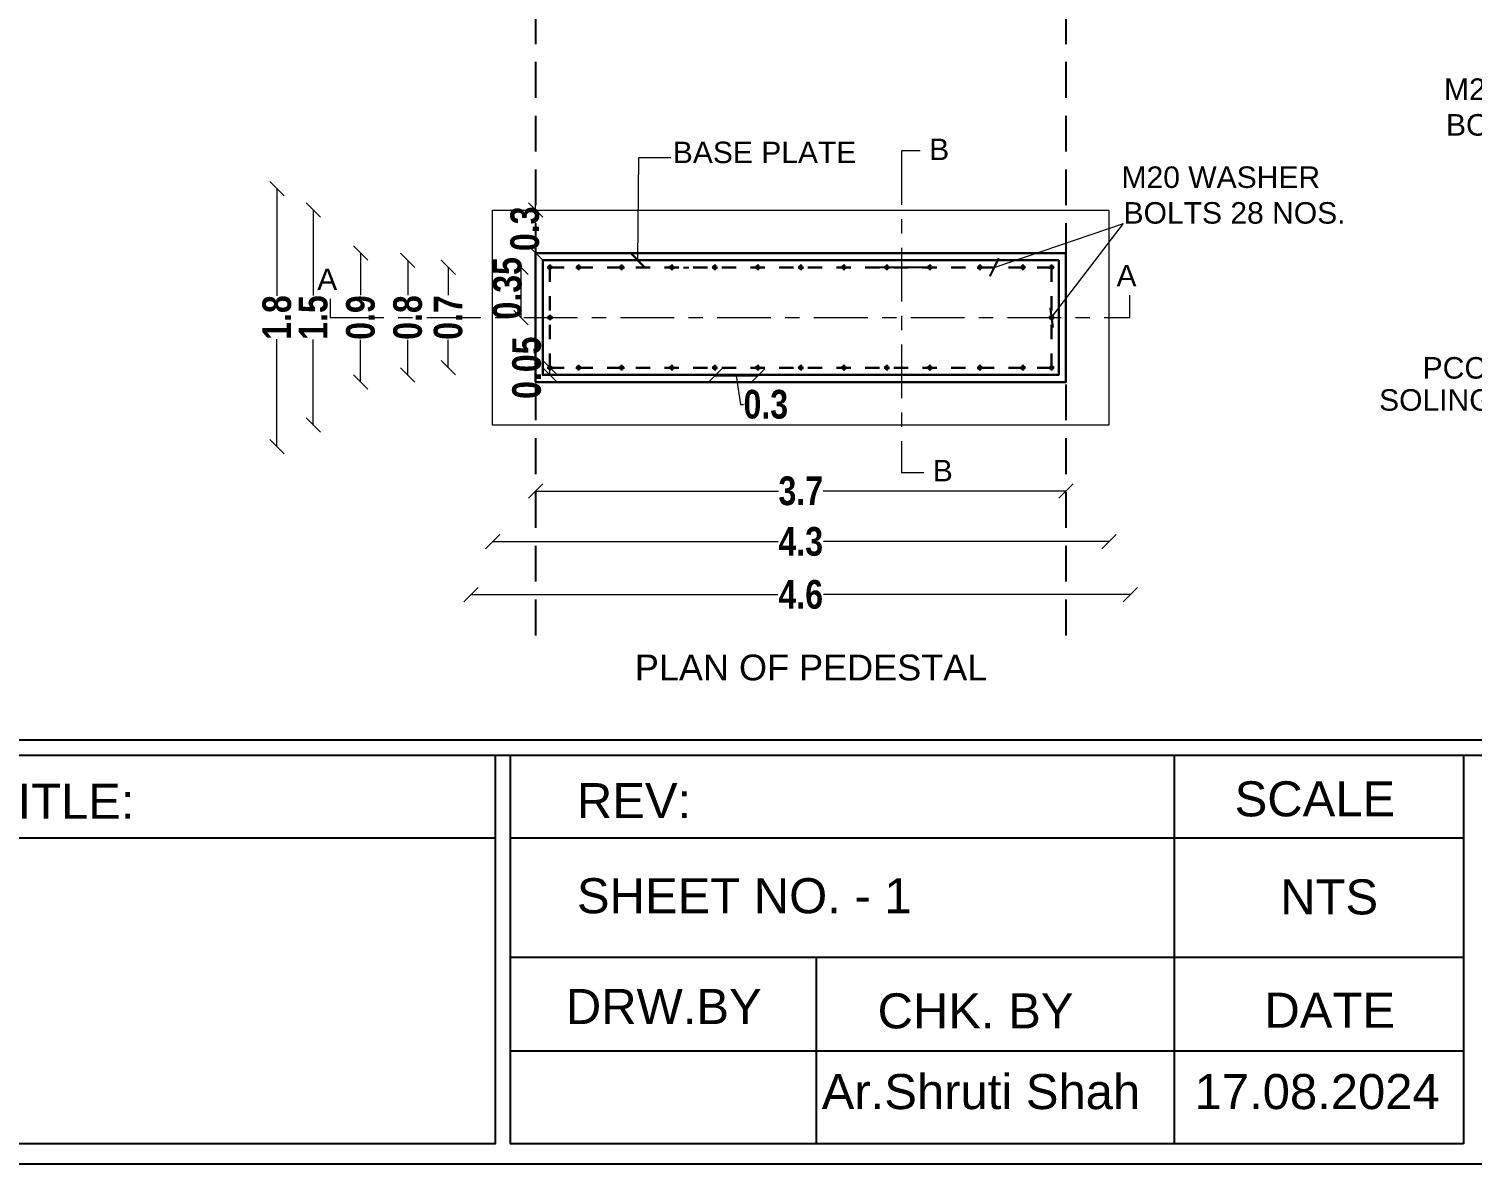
# Model space of a CAD drawing. Header units: metres. Extents: x 6 to 601, y -20 to 118.
# Drawn here: x 98.8 to 108.87, y -0.59 to 7.33 of the extents above; entities that cross this region are included whole.
import ezdxf
from ezdxf.enums import TextEntityAlignment as Align

# ---------------------------------------------------------------- set-up
doc = ezdxf.new("R2010")
doc.units = ezdxf.units.M
doc.header["$MEASUREMENT"] = 0
doc.linetypes.add('CENTER', pattern=[2, 1.25, -0.25, 0.25, -0.25])
doc.linetypes.add('HIDDEN', pattern=[0.375, 0.25, -0.125])
for name, color, linetype, lineweight in [('base plate', 40, 'Continuous', 30), ('boult', 142, 'Continuous', 30), ('foundation wall and slab', 7, 'Continuous', 30)]:
    doc.layers.add(name, color=color, linetype=linetype, lineweight=lineweight)
for name, color, linetype in [('DEFPOINT', 7, 'Continuous'), ('HATCH', 8, 'Continuous'), ('ProfileEdges', 7, 'Continuous')]:
    doc.layers.add(name, color=color, linetype=linetype)
doc.styles.add('AR', font='arial.ttf')
doc.styles.add('ARIAL', font='arialbd.ttf', dxfattribs={"width": 0.8})
doc.styles.add('PDF Arial', font='arial.ttf')
doc.dimstyles.new('PDA_Dimentions', dxfattribs={"dimtxt": 0.3, "dimasz": 0.1, "dimexe": 0.075, "dimexo": 0.625, "dimgap": 0.1, "dimtad": 1, "dimdsep": 46, "dimtxsty": 'ARIAL', "dimblk": 'ARCHTICK', "dimcen": 0.09, "dimadec": 0, "dimazin": 0, "dimtfac": 1, "dimtmove": 1, "dimatfit": 3, "dimldrblk": 'ARCHTICK', "dimfxl": 1, "dimfxlon": 1, "dimlwd": 9, "dimarcsym": 0})

# ---------------------------------------------------------------- blocks, each defined once
blk = doc.blocks.new('_Oblique')
at = {"color": 0, "linetype": 'ByBlock', "lineweight": -2}
blk.add_line((-0.5, -0.5), (0.5, 0.5), dxfattribs=at)
blk = doc.blocks.new('*D139')
at = {"color": 0, "lineweight": 9, "transparency": 16777216}
for p, q in [((101.447, 5.714), (101.447, 5.47)), ((101.447, 4.914), (101.447, 5.158))]:
    blk.add_line(p, q, dxfattribs=at)
at = {"layer": 'Defpoints', "color": 0, "transparency": 16777216}
for p in [(102.389, 5.714), (101.447, 4.914), (102.389, 4.914)]:
    blk.add_point(p, dxfattribs=at)
at = {"color": 0, "lineweight": 9, "transparency": 16777216, "xscale": 0.1, "yscale": 0.1, "zscale": 0.1}
for p, rotation in [((101.447, 5.714), 90), ((101.447, 4.914), 270)]:
    blk.add_blockref('_Oblique', p, dxfattribs=dict(at, rotation=rotation))
at = {"color": 0, "transparency": 16777216, "insert": (101.447, 5.314), "char_height": 0.2, "attachment_point": 5, "rotation": 90, "style": 'ARIAL'}
blk.add_mtext('0.8', dxfattribs=at)
blk = doc.blocks.new('_ArchTick')
at = {"color": 0, "linetype": 'ByBlock', "const_width": 0.15}
blk.add_lwpolyline([(-0.5, -0.5), (0.5, 0.5)], dxfattribs=at)
blk = doc.blocks.new('*D140')
at = {"color": 0, "lineweight": 9, "transparency": 16777216}
for p, q in [((101.118, 5.764), (101.118, 5.469)), ((101.118, 4.864), (101.118, 5.158))]:
    blk.add_line(p, q, dxfattribs=at)
at = {"layer": 'Defpoints', "color": 0, "transparency": 16777216}
for p in [(101.118, 5.764), (102.339, 5.764), (102.339, 4.864)]:
    blk.add_point(p, dxfattribs=at)
at = {"color": 0, "lineweight": 9, "transparency": 16777216, "xscale": 0.1, "yscale": 0.1, "zscale": 0.1}
for p, rotation in [((101.118, 5.764), 90), ((101.118, 4.864), 270)]:
    blk.add_blockref('_Oblique', p, dxfattribs=dict(at, rotation=rotation))
at = {"color": 0, "transparency": 16777216, "insert": (101.118, 5.314), "char_height": 0.2, "attachment_point": 5, "rotation": 90, "style": 'ARIAL'}
blk.add_mtext('0.9', dxfattribs=at)
blk = doc.blocks.new('*D141')
at = {"color": 0, "lineweight": 9, "transparency": 16777216}
for p, q in [((100.788, 6.064), (100.788, 5.467)), ((100.788, 4.564), (100.788, 5.161))]:
    blk.add_line(p, q, dxfattribs=at)
at = {"layer": 'Defpoints', "color": 0, "transparency": 16777216}
for p in [(102.039, 6.064), (100.788, 4.564), (102.039, 4.564)]:
    blk.add_point(p, dxfattribs=at)
at = {"color": 0, "lineweight": 9, "transparency": 16777216, "xscale": 0.1, "yscale": 0.1, "zscale": 0.1}
for p, rotation in [((100.788, 6.064), 90), ((100.788, 4.564), 270)]:
    blk.add_blockref('_Oblique', p, dxfattribs=dict(at, rotation=rotation))
at = {"color": 0, "transparency": 16777216, "insert": (100.788, 5.314), "char_height": 0.2, "attachment_point": 5, "rotation": 90, "style": 'ARIAL'}
blk.add_mtext('1.5', dxfattribs=at)
blk = doc.blocks.new('*D142')
at = {"color": 0, "lineweight": 9, "transparency": 16777216}
for p, q in [((100.534, 6.214), (100.534, 5.465)), ((100.534, 4.414), (100.534, 5.162))]:
    blk.add_line(p, q, dxfattribs=at)
at = {"layer": 'Defpoints', "color": 0, "transparency": 16777216}
for p in [(100.534, 6.214), (101.889, 6.214), (101.889, 4.414)]:
    blk.add_point(p, dxfattribs=at)
at = {"color": 0, "lineweight": 9, "transparency": 16777216, "xscale": 0.1, "yscale": 0.1, "zscale": 0.1}
for p, rotation in [((100.534, 6.214), 90), ((100.534, 4.414), 270)]:
    blk.add_blockref('_Oblique', p, dxfattribs=dict(at, rotation=rotation))
at = {"color": 0, "transparency": 16777216, "insert": (100.534, 5.314), "char_height": 0.2, "attachment_point": 5, "rotation": 90, "style": 'ARIAL'}
blk.add_mtext('1.8', dxfattribs=at)
blk = doc.blocks.new('*D143')
at = {"color": 0, "lineweight": 9, "transparency": 16777216}
for p, q in [((101.729, 5.664), (101.729, 5.47)), ((101.729, 4.964), (101.729, 5.158))]:
    blk.add_line(p, q, dxfattribs=at)
at = {"layer": 'Defpoints', "color": 0, "transparency": 16777216}
for p in [(101.729, 5.664), (102.439, 5.664), (102.439, 4.964)]:
    blk.add_point(p, dxfattribs=at)
at = {"color": 0, "lineweight": 9, "transparency": 16777216, "xscale": 0.1, "yscale": 0.1, "zscale": 0.1}
for p, rotation in [((101.729, 5.664), 90), ((101.729, 4.964), 270)]:
    blk.add_blockref('_Oblique', p, dxfattribs=dict(at, rotation=rotation))
at = {"color": 0, "transparency": 16777216, "insert": (101.729, 5.314), "char_height": 0.2, "attachment_point": 5, "rotation": 90, "style": 'ARIAL'}
blk.add_mtext('0.7', dxfattribs=at)
blk = doc.blocks.new('*D144')
at = {"color": 0, "lineweight": 9, "transparency": 16777216}
for p, q in [((102.039, 3.751), (104.031, 3.751)), ((106.339, 3.751), (104.348, 3.751))]:
    blk.add_line(p, q, dxfattribs=at)
at = {"layer": 'Defpoints', "color": 0, "transparency": 16777216}
for p in [(102.039, 4.564), (106.339, 4.564), (106.339, 3.751)]:
    blk.add_point(p, dxfattribs=at)
at = {"color": 0, "lineweight": 9, "transparency": 16777216, "xscale": 0.1, "yscale": 0.1, "zscale": 0.1, "rotation": 180}
blk.add_blockref('_Oblique', (102.039, 3.751), dxfattribs=at)
at = {"color": 0, "lineweight": 9, "transparency": 16777216, "xscale": 0.1, "yscale": 0.1, "zscale": 0.1}
blk.add_blockref('_Oblique', (106.339, 3.751), dxfattribs=at)
at = {"color": 0, "lineweight": 18, "transparency": 16777216, "insert": (104.189, 3.751), "char_height": 0.2, "attachment_point": 5, "style": 'ARIAL'}
blk.add_mtext('4.3', dxfattribs=at)
blk = doc.blocks.new('*D145')
at = {"color": 0, "lineweight": 9, "transparency": 16777216}
for p, q in [((102.339, 4.104), (104.033, 4.104)), ((106.039, 4.104), (104.345, 4.104))]:
    blk.add_line(p, q, dxfattribs=at)
at = {"layer": 'Defpoints', "color": 0, "transparency": 16777216}
for p in [(102.339, 4.864), (106.039, 4.864), (106.039, 4.104)]:
    blk.add_point(p, dxfattribs=at)
at = {"color": 0, "lineweight": 9, "transparency": 16777216, "xscale": 0.1, "yscale": 0.1, "zscale": 0.1, "rotation": 180}
blk.add_blockref('_Oblique', (102.339, 4.104), dxfattribs=at)
at = {"color": 0, "lineweight": 9, "transparency": 16777216, "xscale": 0.1, "yscale": 0.1, "zscale": 0.1}
blk.add_blockref('_Oblique', (106.039, 4.104), dxfattribs=at)
at = {"color": 0, "transparency": 16777216, "insert": (104.189, 4.104), "char_height": 0.2, "attachment_point": 5, "style": 'ARIAL'}
blk.add_mtext('3.7', dxfattribs=at)
blk = doc.blocks.new('*D146')
at = {"color": 0, "lineweight": 9, "transparency": 16777216}
for p, q in [((101.889, 3.382), (104.03, 3.382)), ((106.489, 3.382), (104.348, 3.382))]:
    blk.add_line(p, q, dxfattribs=at)
at = {"layer": 'Defpoints', "color": 0, "transparency": 16777216}
for p in [(101.889, 4.414), (106.489, 4.414), (106.489, 3.382)]:
    blk.add_point(p, dxfattribs=at)
at = {"color": 0, "lineweight": 9, "transparency": 16777216, "xscale": 0.1, "yscale": 0.1, "zscale": 0.1, "rotation": 180}
blk.add_blockref('_Oblique', (101.889, 3.382), dxfattribs=at)
at = {"color": 0, "lineweight": 9, "transparency": 16777216, "xscale": 0.1, "yscale": 0.1, "zscale": 0.1}
blk.add_blockref('_Oblique', (106.489, 3.382), dxfattribs=at)
at = {"color": 0, "lineweight": 18, "transparency": 16777216, "insert": (104.189, 3.382), "char_height": 0.2, "attachment_point": 5, "style": 'ARIAL'}
blk.add_mtext('4.6', dxfattribs=at)
blk = doc.blocks.new('*D147')
at = {"color": 0, "lineweight": 9, "transparency": 16777216}
blk.add_line((102.238, 5.314), (102.238, 5.664), dxfattribs=at)
at = {"layer": 'Defpoints', "color": 0, "transparency": 16777216}
for p in [(102.238, 5.664), (102.439, 5.664), (102.439, 5.314)]:
    blk.add_point(p, dxfattribs=at)
at = {"color": 0, "lineweight": 9, "transparency": 16777216, "xscale": 0.1, "yscale": 0.1, "zscale": 0.1}
for p, rotation in [((102.238, 5.664), 90), ((102.238, 5.314), 270)]:
    blk.add_blockref('_Oblique', p, dxfattribs=dict(at, rotation=rotation))
at = {"color": 0, "transparency": 16777216, "insert": (102.142, 5.518), "char_height": 0.2, "attachment_point": 5, "rotation": 90, "style": 'ARIAL'}
blk.add_mtext('0.35', dxfattribs=at)
blk = doc.blocks.new('*D148')
at = {"color": 0, "lineweight": 9, "transparency": 16777216}
for p, q in [((103.589, 4.907), (103.889, 4.907)), ((103.739, 4.907), (103.769, 4.708)), ((103.769, 4.708), (103.789, 4.708))]:
    blk.add_line(p, q, dxfattribs=at)
at = {"layer": 'Defpoints', "color": 0, "transparency": 16777216}
for p in [(103.589, 4.964), (103.889, 4.964), (103.889, 4.907)]:
    blk.add_point(p, dxfattribs=at)
at = {"color": 0, "lineweight": 9, "transparency": 16777216, "xscale": 0.1, "yscale": 0.1, "zscale": 0.1, "rotation": 180}
blk.add_blockref('_Oblique', (103.589, 4.907), dxfattribs=at)
at = {"color": 0, "lineweight": 9, "transparency": 16777216, "xscale": 0.1, "yscale": 0.1, "zscale": 0.1}
blk.add_blockref('_Oblique', (103.889, 4.907), dxfattribs=at)
at = {"color": 0, "transparency": 16777216, "insert": (103.945, 4.708), "char_height": 0.2, "attachment_point": 5, "style": 'ARIAL'}
blk.add_mtext('0.3', dxfattribs=at)
blk = doc.blocks.new('*D149')
at = {"color": 0, "lineweight": 9, "transparency": 16777216}
for p, q in [((102.339, 6.064), (102.339, 6.164)), ((102.339, 5.764), (102.339, 6.064)), ((102.339, 5.764), (102.339, 5.664))]:
    blk.add_line(p, q, dxfattribs=at)
at = {"layer": 'Defpoints', "color": 0, "transparency": 16777216}
for p in [(102.339, 6.064), (102.339, 6.064), (102.339, 5.764)]:
    blk.add_point(p, dxfattribs=at)
at = {"color": 0, "lineweight": 9, "transparency": 16777216, "xscale": 0.1, "yscale": 0.1, "zscale": 0.1}
for p, rotation in [((102.339, 6.064), 270), ((102.339, 5.764), 90)]:
    blk.add_blockref('_Oblique', p, dxfattribs=dict(at, rotation=rotation))
at = {"color": 0, "transparency": 16777216, "insert": (102.264, 5.933), "char_height": 0.2, "attachment_point": 5, "rotation": 90, "style": 'ARIAL'}
blk.add_mtext('0.3', dxfattribs=at)
blk = doc.blocks.new('*D150')
at = {"color": 0, "lineweight": 9, "transparency": 16777216}
blk.add_line((102.439, 4.914), (102.439, 4.964), dxfattribs=at)
at = {"layer": 'Defpoints', "color": 0, "transparency": 16777216}
for p in [(102.439, 4.964), (102.439, 4.964), (102.439, 4.914)]:
    blk.add_point(p, dxfattribs=at)
at = {"color": 0, "lineweight": 9, "transparency": 16777216, "xscale": 0.1, "yscale": 0.1, "zscale": 0.1}
for p, rotation in [((102.439, 4.964), 90), ((102.439, 4.914), 270)]:
    blk.add_blockref('_Oblique', p, dxfattribs=dict(at, rotation=rotation))
at = {"color": 0, "transparency": 16777216, "insert": (102.277, 4.964), "char_height": 0.2, "attachment_point": 5, "rotation": 90, "style": 'ARIAL'}
blk.add_mtext('0.05', dxfattribs=at)

msp = doc.modelspace()

# ---------------------------------------------------------------- linework, layer by layer
at = {"color": 251, "linetype": 'HIDDEN', "true_color": 0x636466}
for p, q in [((102.339, 14.972), (102.339, 3.063)), ((106.039, 14.972), (106.039, 3.063))]:
    msp.add_line(p, q, dxfattribs=at)
msp.add_line((116.192, 2.259), (79.796, 2.259))
at = {"color": 1, "linetype": 'CENTER', "lineweight": 13, "ltscale": 0.3}
for points in [[(105.023, 6.476), (104.892, 6.476), (104.892, 4.234), (105.047, 4.234)], [(100.906, 5.445), (100.906, 5.314), (106.484, 5.314), (106.484, 5.47)]]:
    msp.add_lwpolyline(points, dxfattribs=at)
for points in [[(102.42, 5.664), (102.458, 5.664)], [(102.439, 5.683), (102.439, 5.645)], [(102.62, 5.664), (102.658, 5.664)], [(102.639, 5.683), (102.639, 5.645)], [(102.921, 5.664), (102.958, 5.664)], [(102.939, 5.683), (102.939, 5.645)], [(103.271, 5.664), (103.308, 5.664)], [(103.289, 5.683), (103.289, 5.645)], [(103.371, 5.664), (103.408, 5.664)], [(103.571, 5.664), (103.608, 5.664)], [(103.589, 5.683), (103.589, 5.645)], [(103.871, 5.664), (103.908, 5.664)], [(103.889, 5.683), (103.889, 5.645)], [(104.171, 5.664), (104.208, 5.664)], [(104.189, 5.683), (104.189, 5.645)], [(104.471, 5.664), (104.508, 5.664)], [(104.489, 5.683), (104.489, 5.645)], [(105.071, 5.664), (104.708, 5.664)], [(104.771, 5.664), (104.808, 5.664)], [(104.789, 5.683), (104.789, 5.645)], [(105.089, 5.683), (105.089, 5.645)], [(105.42, 5.664), (105.458, 5.664)], [(105.439, 5.683), (105.439, 5.645)], [(105.758, 5.664), (105.72, 5.664)], [(105.739, 5.683), (105.739, 5.645)], [(105.958, 5.664), (105.92, 5.664)], [(105.939, 5.683), (105.939, 5.645)], [(102.42, 5.314), (102.458, 5.314)], [(102.42, 5.314), (102.458, 5.314)], [(102.439, 5.333), (102.439, 5.295)], [(102.439, 5.333), (102.439, 5.295)], [(105.958, 5.314), (105.92, 5.314)], [(105.958, 5.314), (105.92, 5.314)], [(105.939, 5.333), (105.939, 5.295)], [(105.939, 5.333), (105.939, 5.295)], [(102.42, 4.964), (102.458, 4.964)], [(102.439, 4.983), (102.439, 4.945)], [(102.62, 4.964), (102.658, 4.964)], [(102.639, 4.983), (102.639, 4.945)], [(102.921, 4.964), (102.958, 4.964)], [(102.939, 4.983), (102.939, 4.945)], [(103.271, 4.964), (103.308, 4.964)], [(103.289, 4.983), (103.289, 4.945)], [(103.571, 4.964), (103.608, 4.964)], [(103.589, 4.983), (103.589, 4.945)], [(103.871, 4.964), (103.908, 4.964)], [(103.889, 4.983), (103.889, 4.945)], [(104.171, 4.964), (104.208, 4.964)], [(104.189, 4.983), (104.189, 4.945)], [(104.471, 4.964), (104.508, 4.964)], [(104.489, 4.983), (104.489, 4.945)], [(104.771, 4.964), (104.808, 4.964)], [(104.789, 4.983), (104.789, 4.945)], [(105.089, 4.983), (105.089, 4.945)], [(105.42, 4.964), (105.458, 4.964)], [(105.439, 4.983), (105.439, 4.945)], [(105.758, 4.964), (105.72, 4.964)], [(105.739, 4.983), (105.739, 4.945)], [(105.958, 4.964), (105.92, 4.964)], [(105.939, 4.983), (105.939, 4.945)]]:
    msp.add_lwpolyline(points)
for centre in [(102.439, 5.664), (102.639, 5.664), (102.939, 5.664), (103.289, 5.664), (103.589, 5.664), (103.889, 5.664), (104.189, 5.664), (104.489, 5.664), (104.789, 5.664), (105.089, 5.664), (105.439, 5.664), (105.739, 5.664), (105.939, 5.664), (102.439, 5.314), (102.439, 5.314), (105.939, 5.314), (105.939, 5.314), (102.439, 4.964), (102.639, 4.964), (102.939, 4.964), (103.289, 4.964), (103.589, 4.964), (103.889, 4.964), (104.189, 4.964), (104.489, 4.964), (104.789, 4.964), (105.089, 4.964), (105.439, 4.964), (105.739, 4.964), (105.939, 4.964)]:
    msp.add_circle(centre, 0.0125)
at = {"layer": 'base plate'}
msp.add_lwpolyline([(102.389, 5.714), (105.989, 5.714), (105.989, 4.914), (102.389, 4.914)], close=True, dxfattribs=at)
at = {"layer": 'boult', "linetype": 'HIDDEN', "ltscale": 0.2}
msp.add_lwpolyline([(102.439, 5.664), (105.939, 5.664), (105.939, 4.964), (102.439, 4.964)], close=True, dxfattribs=at)
at = {"layer": 'DEFPOINT'}
msp.add_lwpolyline([(79.653, 23.426), (116.335, 23.426), (116.335, -0.591), (79.653, -0.591)], close=True, dxfattribs=at)
for points in [[(96.874, 2.259), (96.874, -0.449), (79.796, -0.449), (79.796, 23.286), (116.192, 23.286), (116.192, 2.367), (79.796, 2.367)], [(102.056, 2.259), (102.056, -0.449), (96.982, -0.449), (96.982, 2.259)], [(108.813, -0.449), (102.164, -0.449), (102.164, 2.259)]]:
    msp.add_lwpolyline(points, dxfattribs=at)
at = {"layer": 'foundation wall and slab', "lineweight": 18}
msp.add_lwpolyline([(102.039, 6.064), (106.339, 6.064), (106.339, 4.564), (102.039, 4.564)], close=True, dxfattribs=at)
at = {"layer": 'foundation wall and slab', "lineweight": 30}
msp.add_lwpolyline([(102.339, 5.764), (106.039, 5.764), (106.039, 4.864), (102.339, 4.864)], close=True, dxfattribs=at)
at = {"layer": 'HATCH', "color": 7, "lineweight": 25}
for points in [[(106.797, -0.449), (106.797, 0.853), (106.797, 2.259)], [(108.813, 2.259), (108.813, -0.449)], [(96.982, 1.684), (102.056, 1.684)], [(102.164, 1.684), (108.813, 1.684)], [(102.164, 0.853), (108.813, 0.853)], [(104.297, 0.853), (104.297, -0.449)], [(108.813, 0.196), (102.164, 0.196)]]:
    msp.add_lwpolyline(points, dxfattribs=at)

# ---------------------------------------------------------------- texts
at = {"color": 1, "linetype": 'CENTER', "lineweight": 13, "ltscale": 0.3, "style": 'PDF Arial'}
for s, p in [('B', (105.085, 6.412)), ('A', (100.815, 5.506)), ('A', (106.392, 5.531)), ('B', (105.11, 4.171)), ('B', (105.11, 4.171))]:
    msp.add_text(s, height=0.15, dxfattribs=at).set_placement(p)
at = {"layer": 'HATCH', "color": 7, "style": 'PDF Arial'}
for s, p in [('M20 WASHER', (108.677, 6.832)), ('BOLTS 32 NOS.', (108.691, 6.583)), ('BASE PLATE', (103.296, 6.391)), ('M20 WASHER', (106.427, 6.218)), ('BOLTS 28 NOS.', (106.441, 5.969)), ('PCC 200mm THK.', (108.528, 4.888)), ('SOLING 300mm THK.', (108.224, 4.664))]:
    msp.add_text(s, height=0.15, dxfattribs=at).set_placement(p)
at = {"layer": 'HATCH', "color": 7, "attachment_point": 7, "style": 'PDF Arial'}
for s, insert, char_height in [('SHEET TITLE:', (97.281, 1.814), 0.24461), ('REV:', (102.627, 1.822), 0.2446), ('SCALE', (107.216, 1.831), 0.2446), ('NTS', (107.534, 1.147), 0.2446), ('DRW.BY', (102.55, 0.386), 0.2446), ('DATE', (107.424, 0.36), 0.2446), ('CHK. BY', (104.725, 0.352), 0.2446), ('Ar.Shruti Shah    17.08.2024', (104.335, -0.211), 0.24461)]:
    msp.add_mtext(s, dxfattribs=dict(at, insert=insert, char_height=char_height))
at = {"layer": 'HATCH', "color": 7, "insert": (102.627, 1.155), "char_height": 0.24461, "width": 3.06487, "attachment_point": 7, "style": 'PDF Arial'}
msp.add_mtext('SHEET NO. - 1', dxfattribs=at)
at = {"layer": 'ProfileEdges', "style": 'AR'}
msp.add_text('PLAN OF PEDESTAL', height=0.18, dxfattribs=at).set_placement((104.261, 2.873), align=Align.MIDDLE_CENTER)

# ---------------------------------------------------------------- dimensions: what is measured, and where the dimension line sits
for base, p1, p2, picture, middle in [((100.534, 6.214), (101.889, 4.414), (101.889, 6.214), '*D142', (100.534, 5.314)), ((100.788, 4.564), (102.039, 6.064), (102.039, 4.564), '*D141', (100.788, 5.314)), ((101.118, 5.764), (102.339, 4.864), (102.339, 5.764), '*D140', (101.118, 5.314)), ((101.447, 4.914), (102.389, 5.714), (102.389, 4.914), '*D139', (101.447, 5.314)), ((101.729, 5.664), (102.439, 4.964), (102.439, 5.664), '*D143', (101.729, 5.314))]:
    dim = msp.add_linear_dim(base=base, p1=p1, p2=p2, angle=90, dimstyle='PDA_Dimentions', override={"dimtxt": 0.2, "dimgap": 0.01, "dimtad": 0, "dimblk": 'Oblique', "dimblk1": 'Oblique', "dimblk2": 'Oblique', "dimse1": 1, "dimse2": 1})
    dim.commit()
    dim.dimension.update_dxf_attribs({"geometry": picture, "text_midpoint": middle})
for base, p1, p2, picture, middle in [((102.339, 6.064), (102.339, 5.764), (102.339, 6.064), '*D149', (102.264, 5.933)), ((102.238, 5.664), (102.439, 5.314), (102.439, 5.664), '*D147', (102.142, 5.518)), ((102.439, 4.964), (102.439, 4.914), (102.439, 4.964), '*D150', (102.277, 4.964))]:
    dim = msp.add_linear_dim(base=base, p1=p1, p2=p2, angle=90, dimstyle='PDA_Dimentions', override={"dimtxt": 0.2, "dimgap": 0.01, "dimtad": 0, "dimblk": 'Oblique', "dimblk1": 'Oblique', "dimblk2": 'Oblique', "dimse1": 1, "dimse2": 1})
    dim.commit()
    dim.dimension.update_dxf_attribs({"geometry": picture, "text_midpoint": middle, "dimtype": 160})
dim = msp.add_linear_dim(base=(103.889, 4.907), p1=(103.589, 4.964), p2=(103.889, 4.964), dimstyle='PDA_Dimentions', override={"dimtxt": 0.2, "dimgap": 0.01, "dimtad": 0, "dimblk": 'Oblique', "dimblk1": 'Oblique', "dimblk2": 'Oblique', "dimse1": 1, "dimse2": 1})
dim.commit()
dim.dimension.update_dxf_attribs({"geometry": '*D148', "text_midpoint": (103.799, 4.708), "dimtype": 160})
dim = msp.add_linear_dim(base=(106.039, 4.104), p1=(102.339, 4.864), p2=(106.039, 4.864), dimstyle='PDA_Dimentions', override={"dimtxt": 0.2, "dimgap": 0.01, "dimtad": 0, "dimblk": 'Oblique', "dimblk1": 'Oblique', "dimblk2": 'Oblique', "dimse1": 1, "dimse2": 1})
dim.commit()
dim.dimension.update_dxf_attribs({"geometry": '*D145', "text_midpoint": (104.189, 4.104)})
at = {"lineweight": 18}
for base, p1, p2, picture, middle in [((106.339, 3.751), (102.039, 4.564), (106.339, 4.564), '*D144', (104.189, 3.751)), ((106.489, 3.382), (101.889, 4.414), (106.489, 4.414), '*D146', (104.189, 3.382))]:
    dim = msp.add_linear_dim(base=base, p1=p1, p2=p2, dimstyle='PDA_Dimentions', override={"dimtxt": 0.2, "dimgap": 0.01, "dimtad": 0, "dimblk": 'Oblique', "dimblk1": 'Oblique', "dimblk2": 'Oblique', "dimse1": 1, "dimse2": 1}, dxfattribs=at)
    dim.commit()
    dim.dimension.update_dxf_attribs({"geometry": picture, "text_midpoint": middle})

# ---------------------------------------------------------------- leaders
for points in [[(103.051, 5.714), (103.06, 6.43), (103.283, 6.43)], [(105.539, 5.664), (106.441, 5.969)], [(105.939, 5.314), (106.441, 5.969)]]:
    msp.add_leader(points, dimstyle='PDA_Dimentions', override={"dimtxt": 0.2, "dimgap": 0.01, "dimtad": 0, "dimse1": 1, "dimse2": 1})

doc.saveas('drawing.dxf')
